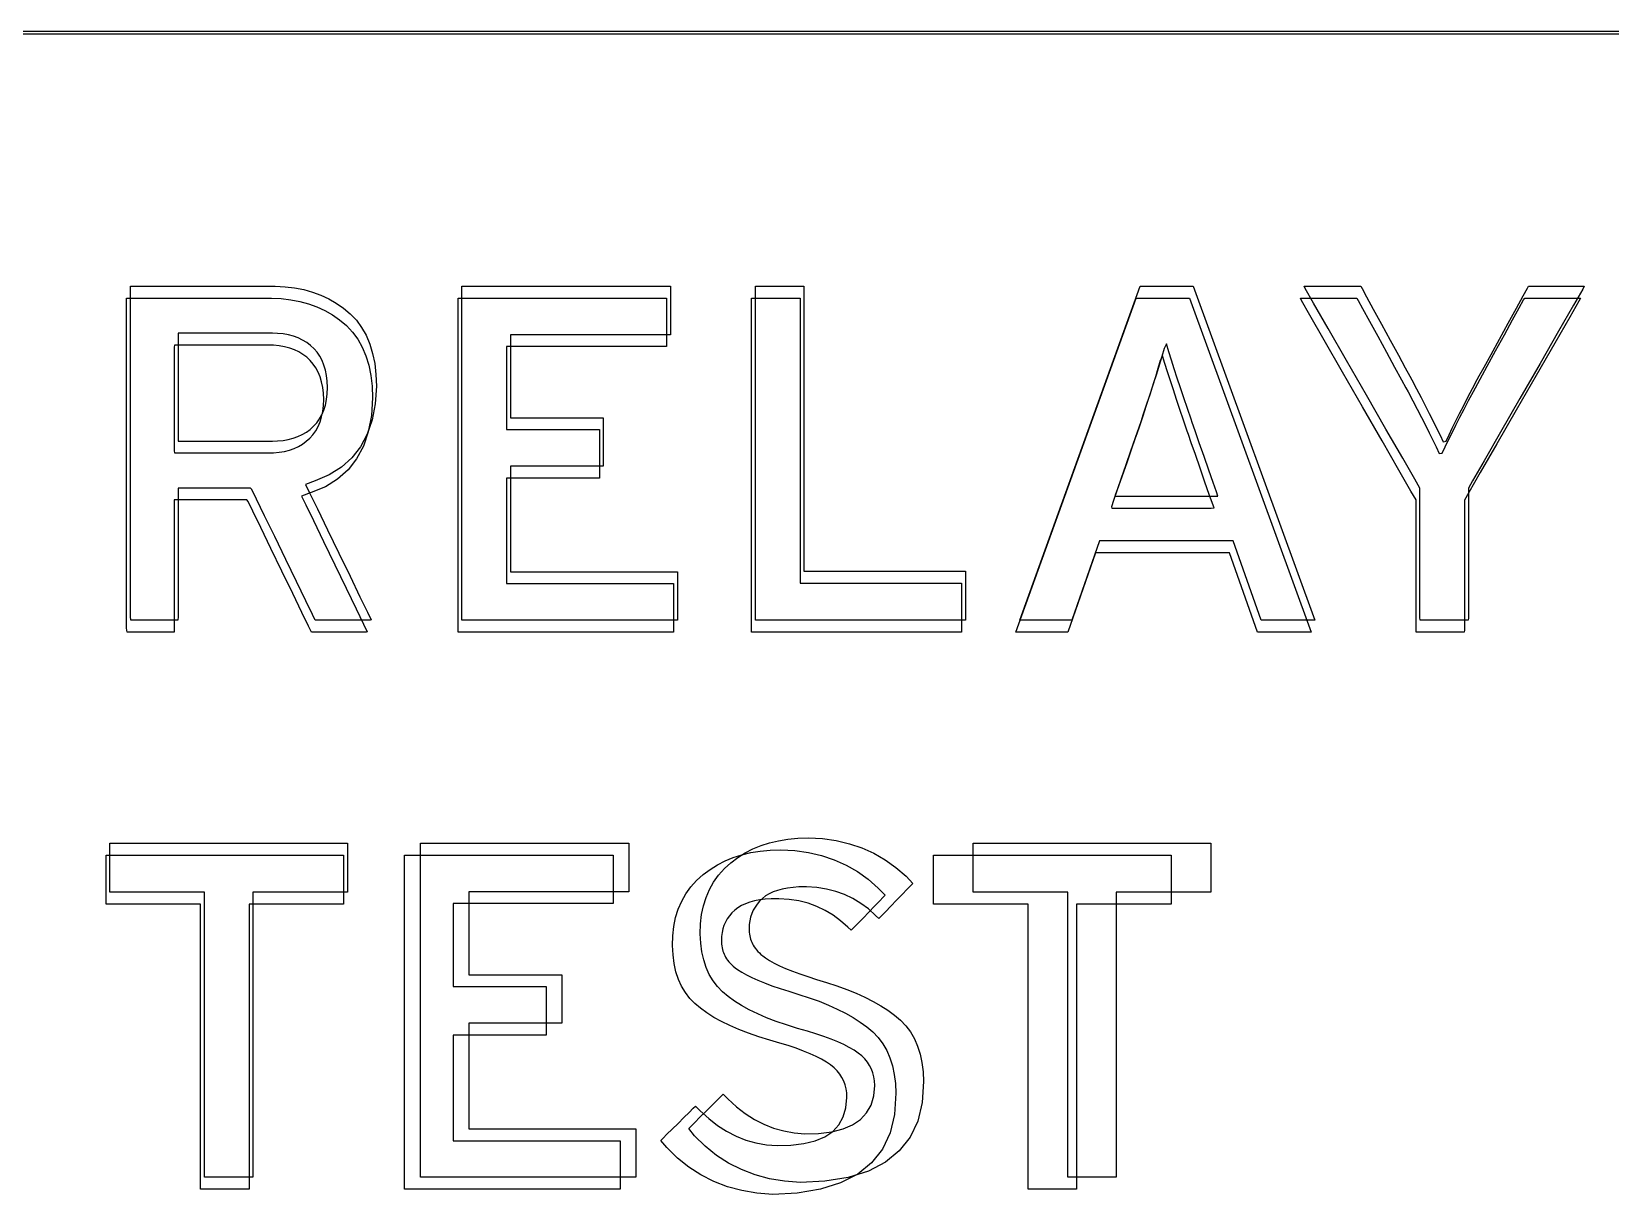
# Model space of a CAD drawing. Extents: x 1 to 47.7, y 0.2 to 35.
# Drawn here: x 15.504 to 16.055, y 11.209 to 11.614 of the extents above; entities that cross this region are included whole.
import ezdxf

# ---------------------------------------------------------------- set-up
doc = ezdxf.new("R2010")
doc.units = 0
doc.header["$MEASUREMENT"] = 0
for name, color, linetype in [('4_1__5U__UP_TO_TWO_IO_BOAR', 7, 'CONTINUOUS'), ('4_2__5U__FRONT_PANEL_W_24_', 7, 'CONTINUOUS'), ('5_1___24__TARGET_LEDS___12', 7, 'CONTINUOUS')]:
    doc.layers.add(name, color=color, linetype=linetype)

msp = doc.modelspace()

# ---------------------------------------------------------------- linework, layer by layer
at = {"layer": '4_1__5U__UP_TO_TWO_IO_BOAR'}
for points in [[(16.12302, 11.61358), (16.04515, 11.61358), (15.95687, 11.61358), (15.75912, 11.61358), (15.54988, 11.61358), (15.34926, 11.61358)], [(15.65403, 11.40894), (15.65403, 11.52556), (15.72681, 11.52556), (15.72681, 11.50864), (15.67093, 11.50864), (15.67093, 11.47965), (15.70338, 11.47965), (15.70338, 11.46274), (15.67093, 11.46274), (15.67093, 11.42586), (15.72925, 11.42586), (15.72925, 11.40894), (15.65403, 11.40894)], [(15.75648, 11.40894), (15.75648, 11.52556), (15.77338, 11.52556), (15.77338, 11.42603), (15.82974, 11.42603), (15.82974, 11.40894), (15.75648, 11.40894)], [(15.93298, 11.40894), (15.92322, 11.43662), (15.87651, 11.43662), (15.86682, 11.40894), (15.84867, 11.40894), (15.89067, 11.52556), (15.90922, 11.52556), (15.9517, 11.40894), (15.93298, 11.40894)], [(15.58108, 11.31403), (15.58108, 11.2145), (15.56418, 11.2145), (15.56418, 11.31403), (15.53122, 11.31403), (15.53122, 11.33112), (15.61408, 11.33112), (15.61408, 11.31403), (15.58108, 11.31403)], [(15.63954, 11.2145), (15.63954, 11.33112), (15.71232, 11.33112), (15.71232, 11.3142), (15.65644, 11.3142), (15.65644, 11.28521), (15.6889, 11.28521), (15.6889, 11.2683), (15.65644, 11.2683), (15.65644, 11.23142), (15.71476, 11.23142), (15.71476, 11.2145), (15.63954, 11.2145)], [(15.88235, 11.31403), (15.88235, 11.2145), (15.86545, 11.2145), (15.86545, 11.31403), (15.83249, 11.31403), (15.83249, 11.33112), (15.91535, 11.33112), (15.91535, 11.31403), (15.88235, 11.31403)]]:
    msp.add_lwpolyline(points, dxfattribs=at)
for points in [[(15.62421, 11.49069), (15.62378, 11.4845), (15.62271, 11.4789), (15.621, 11.47389), (15.61865, 11.46946), (15.61565, 11.46563), (15.61201, 11.46237), (15.60773, 11.45971), (15.60281, 11.45763), (15.59946, 11.45636), (15.60088, 11.45342), (15.60358, 11.44785), (15.60711, 11.44055), (15.61106, 11.4324), (15.61498, 11.42429), (15.61846, 11.41711), (15.62105, 11.41174), (15.62234, 11.40908), (15.62202, 11.40894), (15.62038, 11.40894), (15.61779, 11.40894), (15.61463, 11.40894), (15.61125, 11.40894), (15.60802, 11.40894), (15.60531, 11.40894), (15.60347, 11.40894), (15.60286, 11.40896), (15.60188, 11.41097), (15.59957, 11.41575), (15.59632, 11.42244), (15.59256, 11.4302), (15.58871, 11.43814), (15.58518, 11.44543), (15.58239, 11.45119), (15.58075, 11.45456), (15.58029, 11.45509), (15.57857, 11.45509), (15.57548, 11.45509), (15.57151, 11.45509), (15.56712, 11.45509), (15.5628, 11.45509), (15.55903, 11.45509), (15.55626, 11.45509), (15.55499, 11.45509), (15.55496, 11.45393), (15.55496, 11.44982), (15.55496, 11.44356), (15.55496, 11.43601), (15.55496, 11.42803), (15.55496, 11.42048), (15.55496, 11.41422), (15.55496, 11.41011), (15.55494, 11.40894), (15.55411, 11.40894), (15.55232, 11.40894), (15.54987, 11.40894), (15.54706, 11.40894), (15.54422, 11.40894), (15.54164, 11.40894), (15.53964, 11.40894), (15.53852, 11.40894), (15.53838, 11.41028), (15.53838, 11.41881), (15.53838, 11.43336), (15.53838, 11.45177), (15.53838, 11.47185), (15.53838, 11.49144), (15.53838, 11.50836), (15.53838, 11.52045), (15.53838, 11.52552), (15.53992, 11.52556), (15.54458, 11.52556), (15.55146, 11.52556), (15.55964, 11.52556), (15.5682, 11.52556), (15.57622, 11.52556), (15.58277, 11.52556), (15.58692, 11.52556), (15.58888, 11.52555), (15.59234, 11.52538), (15.59565, 11.52498), (15.59883, 11.52437), (15.60188, 11.52353), (15.60479, 11.52246), (15.60757, 11.52118), (15.61021, 11.51967), (15.61272, 11.51794), (15.61508, 11.51595), (15.61719, 11.5137), (15.61902, 11.51118), (15.62058, 11.50841), (15.62186, 11.50538), (15.62286, 11.5021), (15.62359, 11.49855), (15.62404, 11.49475)], [(16.00524, 11.45504), (16.00524, 11.45333), (16.00524, 11.44877), (16.00524, 11.44222), (16.00524, 11.43453), (16.00524, 11.42658), (16.00524, 11.41921), (16.00524, 11.41328), (16.00524, 11.40966), (16.00515, 11.40894), (16.0041, 11.40894), (16.00213, 11.40894), (15.99954, 11.40894), (15.99665, 11.40894), (15.99378, 11.40894), (15.99123, 11.40894), (15.98933, 11.40894), (15.98838, 11.40894), (15.98834, 11.40987), (15.98834, 11.41374), (15.98834, 11.41984), (15.98834, 11.42731), (15.98834, 11.43528), (15.98834, 11.44291), (15.98834, 11.44932), (15.98834, 11.45366), (15.98832, 11.45511), (15.98656, 11.45817), (15.98236, 11.46548), (15.97649, 11.4757), (15.96968, 11.48754), (15.96271, 11.49968), (15.95632, 11.5108), (15.95126, 11.5196), (15.9483, 11.52475), (15.94799, 11.52556), (15.94934, 11.52556), (15.95174, 11.52556), (15.95482, 11.52556), (15.95823, 11.52556), (15.96159, 11.52556), (15.96453, 11.52556), (15.96668, 11.52556), (15.96767, 11.52556), (15.96814, 11.52475), (15.9697, 11.52188), (15.97208, 11.51752), (15.97496, 11.51226), (15.97799, 11.5067), (15.98087, 11.50143), (15.98325, 11.49707), (15.98481, 11.49421), (15.98556, 11.49282), (15.98719, 11.48973), (15.98874, 11.48675), (15.99021, 11.48389), (15.99161, 11.48114), (15.99293, 11.4785), (15.99418, 11.47598), (15.99535, 11.47357), (15.99644, 11.47127), (15.99745, 11.47143), (15.99851, 11.47368), (15.99965, 11.47605), (16.00089, 11.47855), (16.0022, 11.48117), (16.00361, 11.48393), (16.0051, 11.4868), (16.00667, 11.48981), (16.00834, 11.49294), (16.00904, 11.49423), (16.01071, 11.49727), (16.01317, 11.50176), (16.0161, 11.50711), (16.01916, 11.51269), (16.02203, 11.51792), (16.02437, 11.5222), (16.02586, 11.52491), (16.02628, 11.52556), (16.02737, 11.52556), (16.02957, 11.52556), (16.03251, 11.52556), (16.03584, 11.52556), (16.03918, 11.52556), (16.04217, 11.52556), (16.04445, 11.52556), (16.04566, 11.52556), (16.04514, 11.52447), (16.04195, 11.51892), (16.03674, 11.50986), (16.03026, 11.49858), (16.02326, 11.48641), (16.01651, 11.47465), (16.01075, 11.46463), (16.00674, 11.45766)], [(15.60715, 11.4902), (15.60704, 11.49236), (15.6068, 11.49439), (15.60642, 11.49628), (15.6059, 11.49804), (15.60524, 11.49967), (15.60444, 11.50116), (15.60351, 11.50252), (15.60244, 11.50375), (15.60123, 11.50487), (15.5999, 11.50589), (15.59846, 11.50676), (15.59692, 11.5075), (15.59527, 11.5081), (15.59351, 11.50856), (15.59165, 11.50889), (15.58969, 11.50908), (15.58789, 11.50913), (15.58626, 11.50913), (15.58261, 11.50913), (15.57759, 11.50913), (15.57186, 11.50913), (15.56608, 11.50913), (15.56092, 11.50913), (15.55703, 11.50913), (15.55507, 11.50913), (15.55496, 11.50836), (15.55496, 11.50509), (15.55496, 11.49994), (15.55496, 11.49365), (15.55496, 11.48699), (15.55496, 11.48071), (15.55496, 11.47555), (15.55496, 11.47228), (15.55507, 11.47152), (15.55703, 11.47152), (15.56092, 11.47152), (15.56608, 11.47152), (15.57186, 11.47152), (15.57759, 11.47152), (15.58261, 11.47152), (15.58626, 11.47152), (15.58789, 11.47152), (15.58966, 11.47156), (15.5916, 11.47174), (15.59343, 11.47205), (15.59517, 11.47249), (15.5968, 11.47306), (15.59832, 11.47376), (15.59975, 11.47459), (15.60107, 11.47556), (15.6023, 11.47665), (15.6034, 11.47786), (15.60436, 11.47921), (15.60518, 11.4807), (15.60586, 11.48232), (15.6064, 11.48408), (15.60679, 11.48599), (15.60704, 11.48802)], [(15.90849, 11.47909), (15.90719, 11.48292), (15.90595, 11.4866), (15.90478, 11.49013), (15.90367, 11.49349), (15.90263, 11.49671), (15.90164, 11.49977), (15.90072, 11.50267), (15.89986, 11.50542), (15.89909, 11.50382), (15.89826, 11.501), (15.89735, 11.498), (15.89637, 11.49484), (15.89531, 11.49152), (15.89418, 11.48802), (15.89297, 11.48435), (15.89169, 11.48051), (15.89101, 11.47852), (15.89023, 11.47628), (15.88895, 11.47258), (15.88736, 11.46801), (15.88567, 11.46315), (15.88408, 11.45858), (15.8828, 11.45488), (15.88202, 11.45264), (15.88213, 11.45223), (15.88466, 11.45223), (15.88932, 11.45223), (15.8953, 11.45223), (15.90183, 11.45223), (15.90813, 11.45223), (15.91341, 11.45223), (15.91689, 11.45223), (15.91783, 11.45228), (15.9173, 11.45379), (15.91619, 11.45699), (15.91468, 11.46131), (15.913, 11.46615), (15.91133, 11.47094), (15.90989, 11.47508), (15.90887, 11.47799)], [(15.81513, 11.24798), (15.81466, 11.24062), (15.81309, 11.23412), (15.81043, 11.22847), (15.80667, 11.22369), (15.80181, 11.21975), (15.79586, 11.21668), (15.78882, 11.21446), (15.78068, 11.2131), (15.7722, 11.21266), (15.76664, 11.2131), (15.76135, 11.214), (15.75633, 11.21536), (15.75158, 11.21717), (15.74709, 11.21944), (15.74288, 11.22217), (15.73893, 11.22535), (15.73524, 11.22899), (15.73317, 11.23154), (15.7339, 11.23227), (15.73528, 11.23365), (15.73709, 11.23545), (15.73912, 11.23747), (15.74115, 11.2395), (15.74298, 11.24132), (15.74439, 11.24272), (15.74516, 11.24349), (15.74687, 11.24185), (15.74982, 11.23911), (15.75289, 11.23673), (15.75608, 11.23469), (15.75938, 11.233), (15.76279, 11.23166), (15.76632, 11.23067), (15.76997, 11.23002), (15.77373, 11.22973), (15.77852, 11.22984), (15.78308, 11.23039), (15.78703, 11.23138), (15.79038, 11.23281), (15.79312, 11.23468), (15.79526, 11.23699), (15.7968, 11.23974), (15.79774, 11.24292), (15.79807, 11.24655), (15.798, 11.24815), (15.7978, 11.24958), (15.79745, 11.25094), (15.79696, 11.25225), (15.79632, 11.25349), (15.79555, 11.25468), (15.79463, 11.2558), (15.79357, 11.25686), (15.79236, 11.25787), (15.79089, 11.25886), (15.78921, 11.25984), (15.78732, 11.26081), (15.78521, 11.26177), (15.78289, 11.26272), (15.78034, 11.26366), (15.77759, 11.26459), (15.77462, 11.26551), (15.77119, 11.2665), (15.76735, 11.26768), (15.76375, 11.26892), (15.76038, 11.27022), (15.75724, 11.27158), (15.75433, 11.273), (15.75165, 11.27448), (15.74921, 11.27602), (15.747, 11.27763), (15.74501, 11.27928), (15.74324, 11.28108), (15.74169, 11.28309), (15.74037, 11.28531), (15.73929, 11.28774), (15.73842, 11.29037), (15.73779, 11.29321), (15.73738, 11.29626), (15.73721, 11.29952), (15.73729, 11.30293), (15.73766, 11.3062), (15.7383, 11.3093), (15.73921, 11.31223), (15.7404, 11.31499), (15.74187, 11.31758), (15.74361, 11.32), (15.74562, 11.32225), (15.74791, 11.32433), (15.75032, 11.32614), (15.75288, 11.32773), (15.75557, 11.32911), (15.75842, 11.33028), (15.7614, 11.33124), (15.76454, 11.332), (15.76782, 11.33254), (15.77124, 11.33287), (15.77495, 11.33298), (15.77992, 11.33271), (15.78468, 11.33203), (15.78924, 11.33096), (15.7936, 11.32949), (15.79776, 11.32761), (15.80171, 11.32534), (15.80547, 11.32267), (15.80903, 11.31959), (15.81141, 11.31711), (15.81075, 11.31644), (15.80944, 11.31508), (15.80768, 11.31326), (15.80569, 11.3112), (15.80367, 11.30911), (15.80184, 11.30721), (15.8004, 11.30572), (15.79957, 11.30486), (15.79833, 11.30591), (15.79587, 11.30816), (15.79326, 11.31013), (15.79049, 11.31181), (15.78757, 11.3132), (15.78449, 11.31431), (15.78126, 11.31512), (15.77787, 11.31565), (15.77433, 11.31589), (15.77165, 11.31586), (15.76958, 11.31571), (15.76764, 11.31546), (15.76584, 11.31511), (15.76418, 11.31466), (15.76265, 11.31411), (15.76127, 11.31346), (15.76002, 11.31272), (15.75891, 11.31188), (15.75793, 11.31092), (15.75707, 11.3099), (15.75632, 11.30883), (15.75568, 11.30771), (15.75517, 11.30654), (15.75477, 11.30532), (15.75448, 11.30404), (15.75431, 11.30271), (15.75426, 11.30136), (15.75427, 11.30068), (15.75432, 11.30003), (15.75439, 11.2994), (15.7545, 11.29879), (15.75463, 11.2982), (15.75479, 11.29763), (15.75497, 11.29708), (15.75519, 11.29656), (15.75543, 11.29604), (15.75572, 11.29549), (15.75605, 11.29494), (15.75643, 11.29441), (15.75685, 11.29387), (15.75732, 11.29335), (15.75784, 11.29283), (15.7584, 11.29232), (15.75902, 11.29181), (15.75993, 11.29113), (15.76136, 11.29022), (15.76302, 11.2893), (15.7649, 11.28836), (15.76701, 11.28742), (15.76935, 11.28647), (15.77192, 11.28552), (15.77471, 11.28455), (15.77773, 11.28358), (15.78129, 11.2825), (15.78492, 11.28132), (15.78837, 11.28006), (15.79162, 11.27874), (15.79468, 11.27736), (15.79755, 11.2759), (15.80023, 11.27438), (15.80272, 11.27279), (15.80502, 11.27113), (15.80711, 11.26936), (15.80896, 11.2674), (15.81057, 11.26523), (15.81193, 11.26286), (15.81306, 11.26029), (15.81394, 11.25751), (15.81458, 11.25454), (15.81498, 11.25136)]]:
    msp.add_lwpolyline(points, close=True, dxfattribs=at)
at = {"layer": '4_2__5U__FRONT_PANEL_W_24_'}
for points in [[(16.12081, 11.61444), (16.04294, 11.61444), (15.95466, 11.61444), (15.75691, 11.61444), (15.54767, 11.61444), (15.34705, 11.61444)], [(15.65268, 11.40481), (15.65268, 11.52142), (15.72546, 11.52142), (15.72546, 11.5045), (15.66958, 11.5045), (15.66958, 11.47552), (15.70204, 11.47552), (15.70204, 11.4586), (15.66958, 11.4586), (15.66958, 11.42173), (15.72791, 11.42173), (15.72791, 11.40481), (15.65268, 11.40481)], [(15.75514, 11.40481), (15.75514, 11.52142), (15.77204, 11.52142), (15.77204, 11.42189), (15.8284, 11.42189), (15.8284, 11.40481), (15.75514, 11.40481)], [(15.93164, 11.40481), (15.92188, 11.43248), (15.87516, 11.43248), (15.86548, 11.40481), (15.84733, 11.40481), (15.88932, 11.52142), (15.90788, 11.52142), (15.95036, 11.40481), (15.93164, 11.40481)], [(15.57974, 11.3099), (15.57974, 11.21036), (15.56284, 11.21036), (15.56284, 11.3099), (15.52988, 11.3099), (15.52988, 11.32698), (15.61274, 11.32698), (15.61274, 11.3099), (15.57974, 11.3099)], [(15.63402, 11.21036), (15.63402, 11.32698), (15.70681, 11.32698), (15.70681, 11.31006), (15.65093, 11.31006), (15.65093, 11.28107), (15.68339, 11.28107), (15.68339, 11.26416), (15.65093, 11.26416), (15.65093, 11.22728), (15.70926, 11.22728), (15.70926, 11.21036), (15.63402, 11.21036)], [(15.86852, 11.3099), (15.86852, 11.21036), (15.8516, 11.21036), (15.8516, 11.3099), (15.81864, 11.3099), (15.81864, 11.32698), (15.9015, 11.32698), (15.9015, 11.3099), (15.86852, 11.3099)]]:
    msp.add_lwpolyline(points, dxfattribs=at)
for points in [[(15.62287, 11.48655), (15.62244, 11.48037), (15.62137, 11.47477), (15.61966, 11.46975), (15.6173, 11.46533), (15.61431, 11.46149), (15.61067, 11.45824), (15.60639, 11.45557), (15.60146, 11.45349), (15.59811, 11.45223), (15.59954, 11.44928), (15.60223, 11.44372), (15.60577, 11.43641), (15.60971, 11.42826), (15.61364, 11.42015), (15.61711, 11.41297), (15.61971, 11.40761), (15.621, 11.40495), (15.62067, 11.40481), (15.61903, 11.40481), (15.61645, 11.40481), (15.61329, 11.40481), (15.60991, 11.40481), (15.60668, 11.40481), (15.60396, 11.40481), (15.60213, 11.40481), (15.60151, 11.40482), (15.60054, 11.40683), (15.59822, 11.41161), (15.59498, 11.41831), (15.59122, 11.42606), (15.58737, 11.43401), (15.58384, 11.44129), (15.58105, 11.44705), (15.57941, 11.45043), (15.57895, 11.45095), (15.57723, 11.45095), (15.57414, 11.45095), (15.57017, 11.45095), (15.56578, 11.45095), (15.56146, 11.45095), (15.55768, 11.45095), (15.55492, 11.45095), (15.55365, 11.45095), (15.55362, 11.44979), (15.55362, 11.44568), (15.55362, 11.43942), (15.55362, 11.43187), (15.55362, 11.42389), (15.55362, 11.41634), (15.55362, 11.41008), (15.55362, 11.40597), (15.55359, 11.40481), (15.55277, 11.40481), (15.55098, 11.40481), (15.54852, 11.40481), (15.54572, 11.40481), (15.54288, 11.40481), (15.5403, 11.40481), (15.53829, 11.40481), (15.53717, 11.40481), (15.53704, 11.40614), (15.53704, 11.41467), (15.53704, 11.42923), (15.53704, 11.44763), (15.53704, 11.46771), (15.53704, 11.4873), (15.53704, 11.50423), (15.53704, 11.51631), (15.53704, 11.52138), (15.53857, 11.52142), (15.54323, 11.52142), (15.55012, 11.52142), (15.5583, 11.52142), (15.56686, 11.52142), (15.57488, 11.52142), (15.58142, 11.52142), (15.58558, 11.52142), (15.58754, 11.52142), (15.59099, 11.52124), (15.59431, 11.52085), (15.59749, 11.52023), (15.60053, 11.51939), (15.60344, 11.51832), (15.60622, 11.51704), (15.60886, 11.51553), (15.61137, 11.5138), (15.61374, 11.51181), (15.61584, 11.50956), (15.61768, 11.50705), (15.61924, 11.50427), (15.62052, 11.50125), (15.62152, 11.49796), (15.62225, 11.49441), (15.6227, 11.49061)], [(16.00389, 11.4509), (16.00389, 11.44919), (16.00389, 11.44463), (16.00389, 11.43808), (16.00389, 11.4304), (16.00389, 11.42244), (16.00389, 11.41507), (16.00389, 11.40914), (16.00389, 11.40552), (16.00381, 11.40481), (16.00276, 11.40481), (16.00079, 11.40481), (15.9982, 11.40481), (15.99531, 11.40481), (15.99243, 11.40481), (15.98989, 11.40481), (15.98799, 11.40481), (15.98704, 11.40481), (15.98699, 11.40573), (15.98699, 11.4096), (15.98699, 11.4157), (15.98699, 11.42317), (15.98699, 11.43115), (15.98699, 11.43877), (15.98699, 11.44518), (15.98699, 11.44952), (15.98698, 11.45097), (15.98522, 11.45404), (15.98102, 11.46134), (15.97514, 11.47157), (15.96834, 11.48341), (15.96137, 11.49554), (15.95497, 11.50667), (15.94992, 11.51546), (15.94696, 11.52062), (15.94665, 11.52142), (15.94799, 11.52142), (15.95039, 11.52142), (15.95348, 11.52142), (15.95689, 11.52142), (15.96025, 11.52142), (15.96319, 11.52142), (15.96534, 11.52142), (15.96632, 11.52142), (15.96679, 11.52061), (15.96836, 11.51775), (15.97074, 11.51338), (15.97361, 11.50812), (15.97665, 11.50256), (15.97952, 11.4973), (15.98191, 11.49293), (15.98347, 11.49007), (15.98422, 11.48868), (15.98584, 11.48559), (15.98739, 11.48261), (15.98887, 11.47975), (15.99027, 11.477), (15.99159, 11.47436), (15.99283, 11.47184), (15.994, 11.46943), (15.99509, 11.46713), (15.99611, 11.4673), (15.99717, 11.46954), (15.99831, 11.47191), (15.99954, 11.47441), (16.00086, 11.47704), (16.00226, 11.47979), (16.00375, 11.48267), (16.00533, 11.48567), (16.00699, 11.4888), (16.0077, 11.49009), (16.00936, 11.49314), (16.01183, 11.49763), (16.01476, 11.50297), (16.01782, 11.50856), (16.02069, 11.51379), (16.02303, 11.51806), (16.02452, 11.52077), (16.02493, 11.52142), (16.02602, 11.52142), (16.02822, 11.52142), (16.03117, 11.52142), (16.03449, 11.52142), (16.03784, 11.52142), (16.04083, 11.52142), (16.04311, 11.52142), (16.04432, 11.52142), (16.04379, 11.52033), (16.04061, 11.51479), (16.0354, 11.50572), (16.02892, 11.49444), (16.02192, 11.48227), (16.01517, 11.47052), (16.00941, 11.4605), (16.0054, 11.45352)], [(15.60581, 11.48606), (15.6057, 11.48822), (15.60546, 11.49025), (15.60507, 11.49214), (15.60455, 11.4939), (15.6039, 11.49553), (15.6031, 11.49702), (15.60217, 11.49838), (15.6011, 11.49961), (15.59989, 11.50074), (15.59856, 11.50175), (15.59712, 11.50263), (15.59558, 11.50336), (15.59393, 11.50397), (15.59217, 11.50443), (15.59031, 11.50475), (15.58834, 11.50494), (15.58655, 11.50499), (15.58492, 11.50499), (15.58127, 11.50499), (15.57624, 11.50499), (15.57051, 11.50499), (15.56474, 11.50499), (15.55957, 11.50499), (15.55568, 11.50499), (15.55373, 11.50499), (15.55362, 11.50423), (15.55362, 11.50096), (15.55362, 11.4958), (15.55362, 11.48952), (15.55362, 11.48285), (15.55362, 11.47657), (15.55362, 11.47141), (15.55362, 11.46814), (15.55373, 11.46738), (15.55568, 11.46738), (15.55957, 11.46738), (15.56474, 11.46738), (15.57051, 11.46738), (15.57624, 11.46738), (15.58127, 11.46738), (15.58492, 11.46738), (15.58655, 11.46738), (15.58832, 11.46743), (15.59025, 11.46761), (15.59209, 11.46791), (15.59382, 11.46835), (15.59545, 11.46892), (15.59698, 11.46962), (15.59841, 11.47046), (15.59973, 11.47142), (15.60095, 11.47251), (15.60206, 11.47372), (15.60302, 11.47507), (15.60384, 11.47656), (15.60452, 11.47818), (15.60505, 11.47995), (15.60545, 11.48185), (15.6057, 11.48389)], [(15.90715, 11.47496), (15.90585, 11.47879), (15.90461, 11.48247), (15.90344, 11.48599), (15.90233, 11.48936), (15.90128, 11.49257), (15.9003, 11.49563), (15.89938, 11.49854), (15.89852, 11.50129), (15.89774, 11.49968), (15.89691, 11.49686), (15.89601, 11.49387), (15.89502, 11.49071), (15.89397, 11.48738), (15.89283, 11.48388), (15.89163, 11.48021), (15.89035, 11.47637), (15.88967, 11.47438), (15.88889, 11.47214), (15.8876, 11.46844), (15.88602, 11.46387), (15.88433, 11.45901), (15.88274, 11.45444), (15.88146, 11.45075), (15.88068, 11.4485), (15.88078, 11.44809), (15.88332, 11.44809), (15.88797, 11.44809), (15.89396, 11.44809), (15.90049, 11.44809), (15.90679, 11.44809), (15.91207, 11.44809), (15.91554, 11.44809), (15.91649, 11.44814), (15.91596, 11.44965), (15.91484, 11.45286), (15.91334, 11.45717), (15.91165, 11.46202), (15.90999, 11.4668), (15.90854, 11.47094), (15.90753, 11.47385)], [(15.80546, 11.24384), (15.80499, 11.23648), (15.80342, 11.22998), (15.80076, 11.22434), (15.797, 11.21955), (15.79214, 11.21562), (15.78619, 11.21254), (15.77915, 11.21033), (15.77101, 11.20896), (15.76253, 11.20852), (15.75697, 11.20897), (15.75168, 11.20987), (15.74666, 11.21122), (15.7419, 11.21304), (15.73742, 11.21531), (15.7332, 11.21803), (15.72925, 11.22121), (15.72556, 11.22485), (15.72348, 11.2274), (15.72422, 11.22813), (15.7256, 11.22951), (15.72741, 11.23131), (15.72944, 11.23334), (15.73148, 11.23536), (15.73331, 11.23718), (15.73471, 11.23858), (15.73549, 11.23935), (15.7372, 11.23771), (15.74015, 11.23498), (15.74322, 11.23259), (15.74641, 11.23055), (15.74971, 11.22886), (15.75312, 11.22752), (15.75665, 11.22653), (15.7603, 11.22589), (15.76406, 11.22559), (15.76885, 11.2257), (15.7734, 11.22625), (15.77735, 11.22724), (15.7807, 11.22867), (15.78344, 11.23054), (15.78558, 11.23285), (15.78712, 11.2356), (15.78805, 11.23879), (15.78838, 11.24241), (15.78832, 11.24401), (15.78811, 11.24544), (15.78776, 11.24681), (15.78727, 11.24811), (15.78664, 11.24936), (15.78586, 11.25054), (15.78494, 11.25166), (15.78388, 11.25273), (15.78267, 11.25373), (15.78121, 11.25472), (15.77953, 11.25571), (15.77764, 11.25668), (15.77553, 11.25764), (15.7732, 11.25859), (15.77067, 11.25953), (15.76791, 11.26046), (15.76494, 11.26138), (15.76151, 11.26236), (15.75768, 11.26354), (15.75408, 11.26478), (15.7507, 11.26608), (15.74756, 11.26744), (15.74465, 11.26886), (15.74197, 11.27034), (15.73953, 11.27189), (15.73731, 11.27349), (15.73532, 11.27514), (15.73355, 11.27694), (15.73201, 11.27896), (15.73069, 11.28117), (15.7296, 11.2836), (15.72874, 11.28624), (15.72811, 11.28908), (15.7277, 11.29213), (15.72752, 11.29538), (15.72761, 11.29879), (15.72798, 11.30206), (15.72862, 11.30516), (15.72954, 11.30809), (15.73073, 11.31085), (15.7322, 11.31344), (15.73394, 11.31586), (15.73595, 11.31811), (15.73824, 11.32019), (15.74065, 11.322), (15.7432, 11.32359), (15.74589, 11.32497), (15.74873, 11.32615), (15.75172, 11.32711), (15.75486, 11.32786), (15.75814, 11.3284), (15.76157, 11.32873), (15.76528, 11.32885), (15.77024, 11.32857), (15.775, 11.3279), (15.77956, 11.32682), (15.78392, 11.32535), (15.78808, 11.32347), (15.79204, 11.3212), (15.79579, 11.31853), (15.79934, 11.31546), (15.80172, 11.31298), (15.80107, 11.3123), (15.79976, 11.31094), (15.798, 11.30912), (15.79601, 11.30706), (15.794, 11.30497), (15.79217, 11.30307), (15.79073, 11.30158), (15.7899, 11.30072), (15.78866, 11.30177), (15.7862, 11.30403), (15.78359, 11.30599), (15.78082, 11.30767), (15.77789, 11.30907), (15.77481, 11.31017), (15.77158, 11.31098), (15.76819, 11.31151), (15.76466, 11.31175), (15.76198, 11.31172), (15.7599, 11.31157), (15.75796, 11.31132), (15.75616, 11.31097), (15.75449, 11.31052), (15.75297, 11.30997), (15.75158, 11.30933), (15.75033, 11.30858), (15.74922, 11.30774), (15.74825, 11.30678), (15.74738, 11.30577), (15.74664, 11.3047), (15.74601, 11.30358), (15.74549, 11.3024), (15.74509, 11.30118), (15.74481, 11.2999), (15.74464, 11.29857), (15.74459, 11.29722), (15.7446, 11.29655), (15.74465, 11.29589), (15.74472, 11.29526), (15.74482, 11.29465), (15.74495, 11.29406), (15.74511, 11.29349), (15.74529, 11.29295), (15.74551, 11.29242), (15.74575, 11.2919), (15.74604, 11.29135), (15.74637, 11.29081), (15.74675, 11.29027), (15.74718, 11.28974), (15.74765, 11.28921), (15.74817, 11.28869), (15.74873, 11.28818), (15.74935, 11.28767), (15.75026, 11.287), (15.75168, 11.28608), (15.75334, 11.28516), (15.75522, 11.28423), (15.75733, 11.28329), (15.75967, 11.28234), (15.76224, 11.28138), (15.76504, 11.28041), (15.76806, 11.27944), (15.77162, 11.27837), (15.77525, 11.27718), (15.7787, 11.27593), (15.78195, 11.27461), (15.78501, 11.27322), (15.78788, 11.27176), (15.79056, 11.27024), (15.79305, 11.26865), (15.79535, 11.26699), (15.79744, 11.26523), (15.79929, 11.26326), (15.80089, 11.26109), (15.80226, 11.25872), (15.80338, 11.25615), (15.80426, 11.25337), (15.8049, 11.2504), (15.8053, 11.24722)]]:
    msp.add_lwpolyline(points, close=True, dxfattribs=at)
at = {"layer": '5_1___24__TARGET_LEDS___12'}
for points in [[(16.12081, 11.61444), (16.04294, 11.61444), (15.95466, 11.61444), (15.75691, 11.61444), (15.54767, 11.61444), (15.34705, 11.61444)], [(15.65268, 11.40481), (15.65268, 11.52142), (15.72546, 11.52142), (15.72546, 11.5045), (15.66958, 11.5045), (15.66958, 11.47552), (15.70204, 11.47552), (15.70204, 11.4586), (15.66958, 11.4586), (15.66958, 11.42173), (15.72791, 11.42173), (15.72791, 11.40481), (15.65268, 11.40481)], [(15.75514, 11.40481), (15.75514, 11.52142), (15.77204, 11.52142), (15.77204, 11.42189), (15.8284, 11.42189), (15.8284, 11.40481), (15.75514, 11.40481)], [(15.93164, 11.40481), (15.92188, 11.43248), (15.87516, 11.43248), (15.86548, 11.40481), (15.84733, 11.40481), (15.88932, 11.52142), (15.90788, 11.52142), (15.95036, 11.40481), (15.93164, 11.40481)], [(15.57974, 11.3099), (15.57974, 11.21036), (15.56284, 11.21036), (15.56284, 11.3099), (15.52988, 11.3099), (15.52988, 11.32698), (15.61274, 11.32698), (15.61274, 11.3099), (15.57974, 11.3099)], [(15.63402, 11.21036), (15.63402, 11.32698), (15.70681, 11.32698), (15.70681, 11.31006), (15.65093, 11.31006), (15.65093, 11.28107), (15.68339, 11.28107), (15.68339, 11.26416), (15.65093, 11.26416), (15.65093, 11.22728), (15.70926, 11.22728), (15.70926, 11.21036), (15.63402, 11.21036)], [(15.86852, 11.3099), (15.86852, 11.21036), (15.8516, 11.21036), (15.8516, 11.3099), (15.81864, 11.3099), (15.81864, 11.32698), (15.9015, 11.32698), (15.9015, 11.3099), (15.86852, 11.3099)]]:
    msp.add_lwpolyline(points, dxfattribs=at)
for points in [[(15.62287, 11.48655), (15.62244, 11.48037), (15.62137, 11.47477), (15.61966, 11.46975), (15.6173, 11.46533), (15.61431, 11.46149), (15.61067, 11.45824), (15.60639, 11.45557), (15.60146, 11.45349), (15.59811, 11.45223), (15.59954, 11.44928), (15.60223, 11.44372), (15.60577, 11.43641), (15.60971, 11.42826), (15.61364, 11.42015), (15.61711, 11.41297), (15.61971, 11.40761), (15.621, 11.40495), (15.62067, 11.40481), (15.61903, 11.40481), (15.61645, 11.40481), (15.61329, 11.40481), (15.60991, 11.40481), (15.60668, 11.40481), (15.60396, 11.40481), (15.60213, 11.40481), (15.60151, 11.40482), (15.60054, 11.40683), (15.59822, 11.41161), (15.59498, 11.41831), (15.59122, 11.42606), (15.58737, 11.43401), (15.58384, 11.44129), (15.58105, 11.44705), (15.57941, 11.45043), (15.57895, 11.45095), (15.57723, 11.45095), (15.57414, 11.45095), (15.57017, 11.45095), (15.56578, 11.45095), (15.56146, 11.45095), (15.55768, 11.45095), (15.55492, 11.45095), (15.55365, 11.45095), (15.55362, 11.44979), (15.55362, 11.44568), (15.55362, 11.43942), (15.55362, 11.43187), (15.55362, 11.42389), (15.55362, 11.41634), (15.55362, 11.41008), (15.55362, 11.40597), (15.55359, 11.40481), (15.55277, 11.40481), (15.55098, 11.40481), (15.54852, 11.40481), (15.54572, 11.40481), (15.54288, 11.40481), (15.5403, 11.40481), (15.53829, 11.40481), (15.53717, 11.40481), (15.53704, 11.40614), (15.53704, 11.41467), (15.53704, 11.42923), (15.53704, 11.44763), (15.53704, 11.46771), (15.53704, 11.4873), (15.53704, 11.50423), (15.53704, 11.51631), (15.53704, 11.52138), (15.53857, 11.52142), (15.54323, 11.52142), (15.55012, 11.52142), (15.5583, 11.52142), (15.56686, 11.52142), (15.57488, 11.52142), (15.58142, 11.52142), (15.58558, 11.52142), (15.58754, 11.52142), (15.59099, 11.52124), (15.59431, 11.52085), (15.59749, 11.52023), (15.60053, 11.51939), (15.60344, 11.51832), (15.60622, 11.51704), (15.60886, 11.51553), (15.61137, 11.5138), (15.61374, 11.51181), (15.61584, 11.50956), (15.61768, 11.50705), (15.61924, 11.50427), (15.62052, 11.50125), (15.62152, 11.49796), (15.62225, 11.49441), (15.6227, 11.49061)], [(16.00389, 11.4509), (16.00389, 11.44919), (16.00389, 11.44463), (16.00389, 11.43808), (16.00389, 11.4304), (16.00389, 11.42244), (16.00389, 11.41507), (16.00389, 11.40914), (16.00389, 11.40552), (16.00381, 11.40481), (16.00276, 11.40481), (16.00079, 11.40481), (15.9982, 11.40481), (15.99531, 11.40481), (15.99243, 11.40481), (15.98989, 11.40481), (15.98799, 11.40481), (15.98704, 11.40481), (15.98699, 11.40573), (15.98699, 11.4096), (15.98699, 11.4157), (15.98699, 11.42317), (15.98699, 11.43115), (15.98699, 11.43877), (15.98699, 11.44518), (15.98699, 11.44952), (15.98698, 11.45097), (15.98522, 11.45404), (15.98102, 11.46134), (15.97514, 11.47157), (15.96834, 11.48341), (15.96137, 11.49554), (15.95497, 11.50667), (15.94992, 11.51546), (15.94696, 11.52062), (15.94665, 11.52142), (15.94799, 11.52142), (15.95039, 11.52142), (15.95348, 11.52142), (15.95689, 11.52142), (15.96025, 11.52142), (15.96319, 11.52142), (15.96534, 11.52142), (15.96632, 11.52142), (15.96679, 11.52061), (15.96836, 11.51775), (15.97074, 11.51338), (15.97361, 11.50812), (15.97665, 11.50256), (15.97952, 11.4973), (15.98191, 11.49293), (15.98347, 11.49007), (15.98422, 11.48868), (15.98584, 11.48559), (15.98739, 11.48261), (15.98887, 11.47975), (15.99027, 11.477), (15.99159, 11.47436), (15.99283, 11.47184), (15.994, 11.46943), (15.99509, 11.46713), (15.99611, 11.4673), (15.99717, 11.46954), (15.99831, 11.47191), (15.99954, 11.47441), (16.00086, 11.47704), (16.00226, 11.47979), (16.00375, 11.48267), (16.00533, 11.48567), (16.00699, 11.4888), (16.0077, 11.49009), (16.00936, 11.49314), (16.01183, 11.49763), (16.01476, 11.50297), (16.01782, 11.50856), (16.02069, 11.51379), (16.02303, 11.51806), (16.02452, 11.52077), (16.02493, 11.52142), (16.02602, 11.52142), (16.02822, 11.52142), (16.03117, 11.52142), (16.03449, 11.52142), (16.03784, 11.52142), (16.04083, 11.52142), (16.04311, 11.52142), (16.04432, 11.52142), (16.04379, 11.52033), (16.04061, 11.51479), (16.0354, 11.50572), (16.02892, 11.49444), (16.02192, 11.48227), (16.01517, 11.47052), (16.00941, 11.4605), (16.0054, 11.45352)], [(15.60581, 11.48606), (15.6057, 11.48822), (15.60546, 11.49025), (15.60507, 11.49214), (15.60455, 11.4939), (15.6039, 11.49553), (15.6031, 11.49702), (15.60217, 11.49838), (15.6011, 11.49961), (15.59989, 11.50074), (15.59856, 11.50175), (15.59712, 11.50263), (15.59558, 11.50336), (15.59393, 11.50397), (15.59217, 11.50443), (15.59031, 11.50475), (15.58834, 11.50494), (15.58655, 11.50499), (15.58492, 11.50499), (15.58127, 11.50499), (15.57624, 11.50499), (15.57051, 11.50499), (15.56474, 11.50499), (15.55957, 11.50499), (15.55568, 11.50499), (15.55373, 11.50499), (15.55362, 11.50423), (15.55362, 11.50096), (15.55362, 11.4958), (15.55362, 11.48952), (15.55362, 11.48285), (15.55362, 11.47657), (15.55362, 11.47141), (15.55362, 11.46814), (15.55373, 11.46738), (15.55568, 11.46738), (15.55957, 11.46738), (15.56474, 11.46738), (15.57051, 11.46738), (15.57624, 11.46738), (15.58127, 11.46738), (15.58492, 11.46738), (15.58655, 11.46738), (15.58832, 11.46743), (15.59025, 11.46761), (15.59209, 11.46791), (15.59382, 11.46835), (15.59545, 11.46892), (15.59698, 11.46962), (15.59841, 11.47046), (15.59973, 11.47142), (15.60095, 11.47251), (15.60206, 11.47372), (15.60302, 11.47507), (15.60384, 11.47656), (15.60452, 11.47818), (15.60505, 11.47995), (15.60545, 11.48185), (15.6057, 11.48389)], [(15.90715, 11.47496), (15.90585, 11.47879), (15.90461, 11.48247), (15.90344, 11.48599), (15.90233, 11.48936), (15.90128, 11.49257), (15.9003, 11.49563), (15.89938, 11.49854), (15.89852, 11.50129), (15.89774, 11.49968), (15.89691, 11.49686), (15.89601, 11.49387), (15.89502, 11.49071), (15.89397, 11.48738), (15.89283, 11.48388), (15.89163, 11.48021), (15.89035, 11.47637), (15.88967, 11.47438), (15.88889, 11.47214), (15.8876, 11.46844), (15.88602, 11.46387), (15.88433, 11.45901), (15.88274, 11.45444), (15.88146, 11.45075), (15.88068, 11.4485), (15.88078, 11.44809), (15.88332, 11.44809), (15.88797, 11.44809), (15.89396, 11.44809), (15.90049, 11.44809), (15.90679, 11.44809), (15.91207, 11.44809), (15.91554, 11.44809), (15.91649, 11.44814), (15.91596, 11.44965), (15.91484, 11.45286), (15.91334, 11.45717), (15.91165, 11.46202), (15.90999, 11.4668), (15.90854, 11.47094), (15.90753, 11.47385)], [(15.80546, 11.24384), (15.80499, 11.23648), (15.80342, 11.22998), (15.80076, 11.22434), (15.797, 11.21955), (15.79214, 11.21562), (15.78619, 11.21254), (15.77915, 11.21033), (15.77101, 11.20896), (15.76253, 11.20852), (15.75697, 11.20897), (15.75168, 11.20987), (15.74666, 11.21122), (15.7419, 11.21304), (15.73742, 11.21531), (15.7332, 11.21803), (15.72925, 11.22121), (15.72556, 11.22485), (15.72348, 11.2274), (15.72422, 11.22813), (15.7256, 11.22951), (15.72741, 11.23131), (15.72944, 11.23334), (15.73148, 11.23536), (15.73331, 11.23718), (15.73471, 11.23858), (15.73549, 11.23935), (15.7372, 11.23771), (15.74015, 11.23498), (15.74322, 11.23259), (15.74641, 11.23055), (15.74971, 11.22886), (15.75312, 11.22752), (15.75665, 11.22653), (15.7603, 11.22589), (15.76406, 11.22559), (15.76885, 11.2257), (15.7734, 11.22625), (15.77735, 11.22724), (15.7807, 11.22867), (15.78344, 11.23054), (15.78558, 11.23285), (15.78712, 11.2356), (15.78805, 11.23879), (15.78838, 11.24241), (15.78832, 11.24401), (15.78811, 11.24544), (15.78776, 11.24681), (15.78727, 11.24811), (15.78664, 11.24936), (15.78586, 11.25054), (15.78494, 11.25166), (15.78388, 11.25273), (15.78267, 11.25373), (15.78121, 11.25472), (15.77953, 11.25571), (15.77764, 11.25668), (15.77553, 11.25764), (15.7732, 11.25859), (15.77067, 11.25953), (15.76791, 11.26046), (15.76494, 11.26138), (15.76151, 11.26236), (15.75768, 11.26354), (15.75408, 11.26478), (15.7507, 11.26608), (15.74756, 11.26744), (15.74465, 11.26886), (15.74197, 11.27034), (15.73953, 11.27189), (15.73731, 11.27349), (15.73532, 11.27514), (15.73355, 11.27694), (15.73201, 11.27896), (15.73069, 11.28117), (15.7296, 11.2836), (15.72874, 11.28624), (15.72811, 11.28908), (15.7277, 11.29213), (15.72752, 11.29538), (15.72761, 11.29879), (15.72798, 11.30206), (15.72862, 11.30516), (15.72954, 11.30809), (15.73073, 11.31085), (15.7322, 11.31344), (15.73394, 11.31586), (15.73595, 11.31811), (15.73824, 11.32019), (15.74065, 11.322), (15.7432, 11.32359), (15.74589, 11.32497), (15.74873, 11.32615), (15.75172, 11.32711), (15.75486, 11.32786), (15.75814, 11.3284), (15.76157, 11.32873), (15.76528, 11.32885), (15.77024, 11.32857), (15.775, 11.3279), (15.77956, 11.32682), (15.78392, 11.32535), (15.78808, 11.32347), (15.79204, 11.3212), (15.79579, 11.31853), (15.79934, 11.31546), (15.80172, 11.31298), (15.80107, 11.3123), (15.79976, 11.31094), (15.798, 11.30912), (15.79601, 11.30706), (15.794, 11.30497), (15.79217, 11.30307), (15.79073, 11.30158), (15.7899, 11.30072), (15.78866, 11.30177), (15.7862, 11.30403), (15.78359, 11.30599), (15.78082, 11.30767), (15.77789, 11.30907), (15.77481, 11.31017), (15.77158, 11.31098), (15.76819, 11.31151), (15.76466, 11.31175), (15.76198, 11.31172), (15.7599, 11.31157), (15.75796, 11.31132), (15.75616, 11.31097), (15.75449, 11.31052), (15.75297, 11.30997), (15.75158, 11.30933), (15.75033, 11.30858), (15.74922, 11.30774), (15.74825, 11.30678), (15.74738, 11.30577), (15.74664, 11.3047), (15.74601, 11.30358), (15.74549, 11.3024), (15.74509, 11.30118), (15.74481, 11.2999), (15.74464, 11.29857), (15.74459, 11.29722), (15.7446, 11.29655), (15.74465, 11.29589), (15.74472, 11.29526), (15.74482, 11.29465), (15.74495, 11.29406), (15.74511, 11.29349), (15.74529, 11.29295), (15.74551, 11.29242), (15.74575, 11.2919), (15.74604, 11.29135), (15.74637, 11.29081), (15.74675, 11.29027), (15.74718, 11.28974), (15.74765, 11.28921), (15.74817, 11.28869), (15.74873, 11.28818), (15.74935, 11.28767), (15.75026, 11.287), (15.75168, 11.28608), (15.75334, 11.28516), (15.75522, 11.28423), (15.75733, 11.28329), (15.75967, 11.28234), (15.76224, 11.28138), (15.76504, 11.28041), (15.76806, 11.27944), (15.77162, 11.27837), (15.77525, 11.27718), (15.7787, 11.27593), (15.78195, 11.27461), (15.78501, 11.27322), (15.78788, 11.27176), (15.79056, 11.27024), (15.79305, 11.26865), (15.79535, 11.26699), (15.79744, 11.26523), (15.79929, 11.26326), (15.80089, 11.26109), (15.80226, 11.25872), (15.80338, 11.25615), (15.80426, 11.25337), (15.8049, 11.2504), (15.8053, 11.24722)]]:
    msp.add_lwpolyline(points, close=True, dxfattribs=at)

doc.saveas('drawing.dxf')
